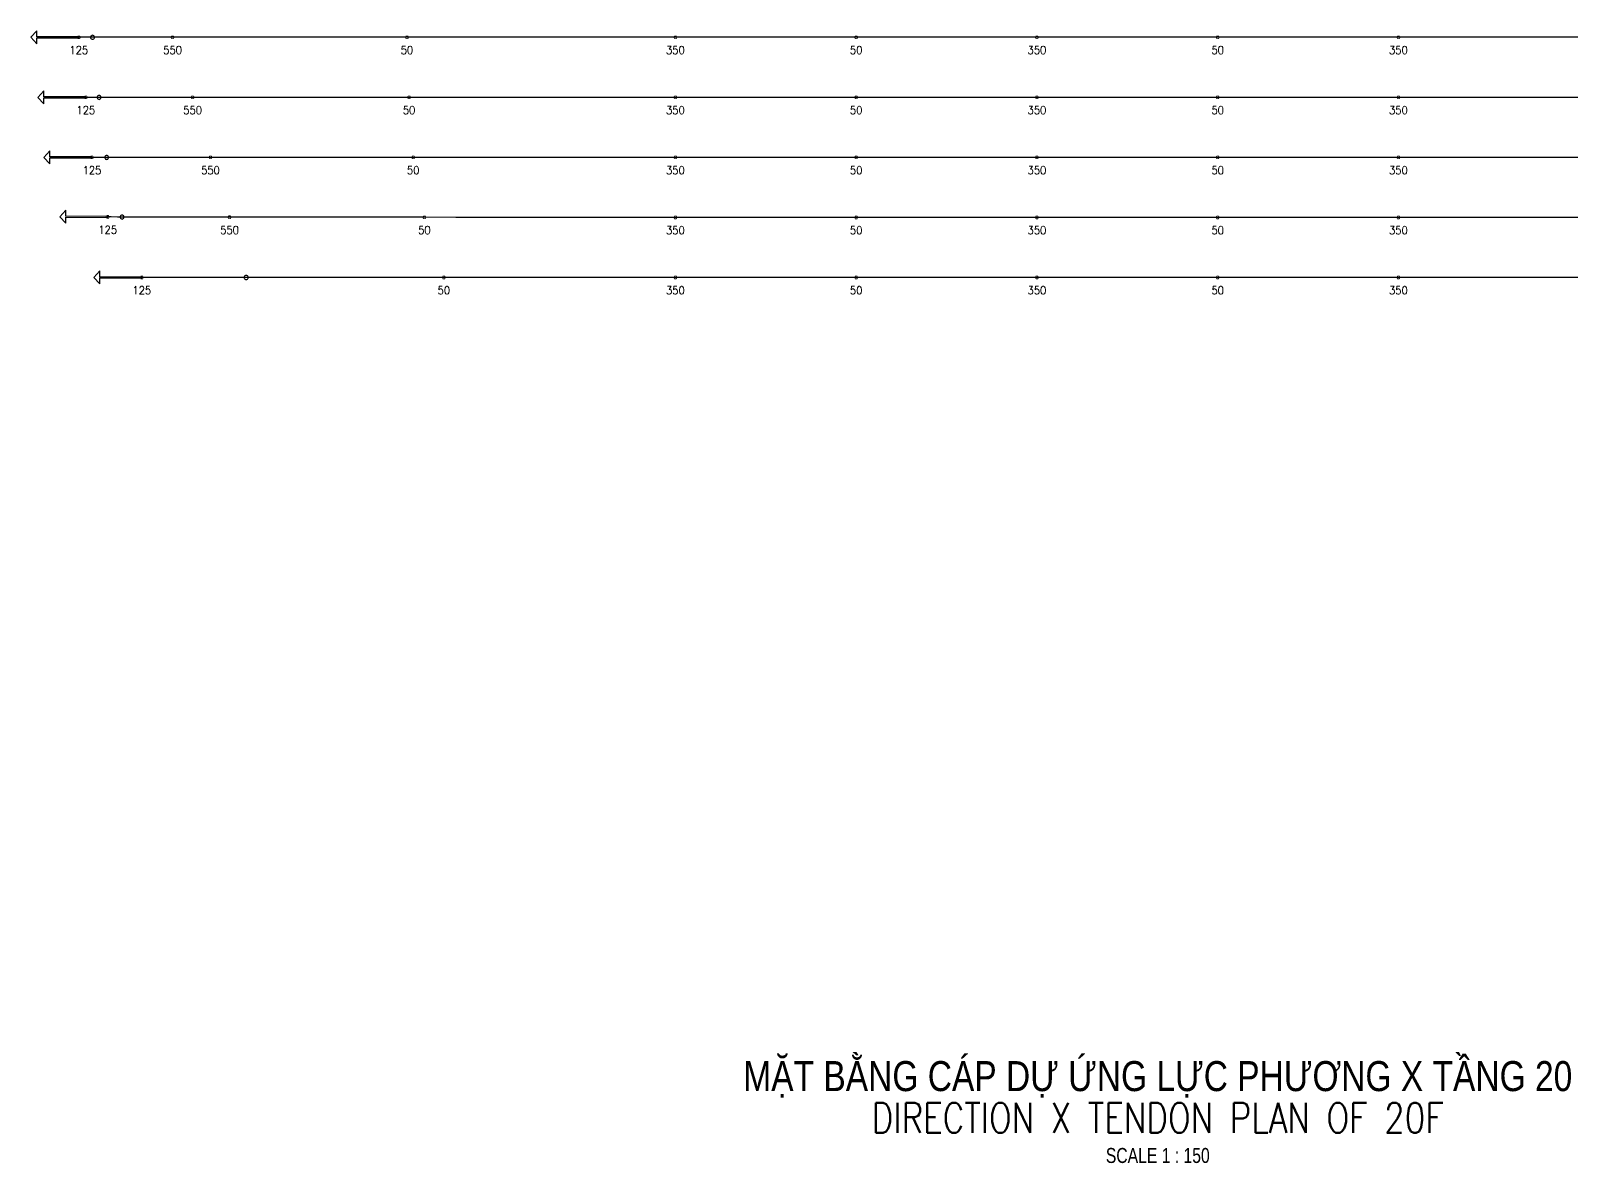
# Model space of a CAD drawing. Header units: millimetres. Extents: x -179076 to 505271, y -44005 to 99253.
# Drawn here: x 287792 to 326289, y 18374 to 46663 of the extents above; entities that cross this region are included whole.
import ezdxf
from ezdxf.enums import TextEntityAlignment as Align

# ---------------------------------------------------------------- set-up
doc = ezdxf.new("R2010")
doc.units = ezdxf.units.MM
doc.layers.add('Current_plane_Tendon', color=7, linetype='Continuous', true_color=0xab0000)
for name, color, linetype, lineweight in [('NDC_S_ANNO', 7, 'Continuous', 20), ('NDC_S_ENG TITLE', 3, 'Continuous', 20), ('NDC_S_TEXT SYMBOL', 7, 'Continuous', 20), ('NDC_S_VN TITLE', 6, 'Continuous', 35)]:
    doc.layers.add(name, color=color, linetype=linetype, lineweight=lineweight)
doc.styles.add('NDC_ANNO', font='', dxfattribs={"width": 0.8})
doc.styles.add('NDC_EN TXT', font='romans.shx', dxfattribs={"width": 0.8})
doc.styles.add('NDC_VIE TXT', font='arial.ttf', dxfattribs={"width": 0.8})
doc.styles.get("Standard").update_dxf_attribs({"font": 'arial.ttf'})
doc.styles.get('NDC_ANNO').set_extended_font_data('Dotum')

# ---------------------------------------------------------------- blocks, each defined once
blk = doc.blocks.new('Drawing name_symbol')
at = {"layer": 'NDC_S_ENG TITLE', "style": 'NDC_EN TXT', "width": 0.8}
blk.add_attdef('SECTDET1', text='', height=5, dxfattribs=at).set_placement((0, 1.01), align=Align.CENTER)
at = {"layer": 'NDC_S_TEXT SYMBOL', "lineweight": 25, "style": 'NDC_ANNO', "width": 0.8}
blk.add_attdef('SSCALE', text='', height=2.5, dxfattribs=at).set_placement((0, -4), align=Align.CENTER)
at = {"layer": 'NDC_S_VN TITLE', "style": 'NDC_VIE TXT', "width": 0.8}
blk.add_attdef('SECTDET2', text='', height=5, dxfattribs=at).set_placement((0, 7.97), align=Align.CENTER)
blk = doc.blocks.new('fdsfsdfdsf')
at = {"layer": 'Current_plane_Tendon', "color": 14, "linetype": 'Continuous', "true_color": 0xab0000}
for points, elevation in [([(413687, 305315), (412637, 305315), (412637, 305465), (412487, 305303), (412637, 305141), (412637, 305291), (413687, 305291)], 59), ([(414080, 305303), (414077, 305319), (414070, 305333), (414059, 305344), (414045, 305351), (414030, 305353), (414014, 305351), (414000, 305344), (413989, 305333), (413982, 305319), (413980, 305303), (413982, 305288), (413989, 305274), (414000, 305263), (414014, 305256), (414030, 305253), (414045, 305256), (414059, 305263), (414070, 305274), (414077, 305288), (414080, 305303)], 180), ([(413863, 303815), (412813, 303815), (412813, 303965), (412663, 303803), (412813, 303641), (412813, 303791), (413863, 303791)], 58), ([(414243, 303803), (414241, 303819), (414234, 303833), (414223, 303844), (414209, 303851), (414193, 303853), (414178, 303851), (414164, 303844), (414153, 303833), (414146, 303819), (414143, 303803), (414146, 303788), (414153, 303774), (414164, 303763), (414178, 303756), (414193, 303753), (414209, 303756), (414223, 303763), (414234, 303774), (414241, 303788), (414243, 303803)], 180), ([(414015, 302315), (412965, 302315), (412965, 302465), (412815, 302303), (412965, 302141), (412965, 302291), (414015, 302291)], 55), ([(414434, 302303), (414432, 302319), (414424, 302333), (414413, 302344), (414399, 302351), (414384, 302353), (414369, 302351), (414355, 302344), (414344, 302333), (414336, 302319), (414334, 302303), (414336, 302288), (414344, 302274), (414355, 302263), (414369, 302256), (414384, 302253), (414399, 302256), (414413, 302263), (414424, 302274), (414432, 302288), (414434, 302303)], 180), ([(414410, 300827), (413360, 300832), (413360, 300982), (413210, 300820), (413359, 300658), (413360, 300808), (414410, 300803)], 61), ([(414818, 300813), (414816, 300829), (414809, 300843), (414798, 300854), (414784, 300861), (414768, 300863), (414753, 300861), (414739, 300854), (414728, 300843), (414721, 300829), (414718, 300813), (414721, 300798), (414728, 300784), (414739, 300773), (414753, 300766), (414768, 300763), (414784, 300766), (414798, 300773), (414809, 300784), (414816, 300798), (414818, 300813)], 180), ([(415262, 299315), (414212, 299315), (414212, 299465), (414062, 299303), (414212, 299141), (414212, 299291), (415262, 299291)], 64), ([(417920, 299303), (417917, 299319), (417910, 299333), (417899, 299344), (417885, 299351), (417870, 299353), (417854, 299351), (417840, 299344), (417829, 299333), (417822, 299319), (417820, 299303), (417822, 299288), (417829, 299274), (417840, 299263), (417854, 299256), (417870, 299253), (417885, 299256), (417899, 299263), (417910, 299274), (417917, 299288), (417920, 299303)], 189)]:
    blk.add_lwpolyline(points, close=True, dxfattribs=dict(at, elevation=elevation))
for points, elevation in [([(413727, 305303, 20, 20, 0), (413707, 305338, 20, 20, 0), (413667, 305338, 20, 20, 0), (413647, 305303, 20, 20, 0), (413667, 305269, 20, 20, 0), (413707, 305269, 20, 20, 0)], 59), ([(416070, 305303, 20, 20, 0), (416050, 305338, 20, 20, 0), (416010, 305338, 20, 20, 0), (415990, 305303, 20, 20, 0), (416010, 305269, 20, 20, 0), (416050, 305269, 20, 20, 0)], 130), ([(421929, 305303, 20, 20, 0), (421909, 305338, 20, 20, 0), (421869, 305338, 20, 20, 0), (421849, 305303, 20, 20, 0), (421869, 305269, 20, 20, 0), (421909, 305269, 20, 20, 0)], -20), ([(428637, 305303, 20, 20, 0), (428617, 305338, 20, 20, 0), (428577, 305338, 20, 20, 0), (428557, 305303, 20, 20, 0), (428577, 305269, 20, 20, 0), (428617, 305269, 20, 20, 0)], 130), ([(433155, 305303, 20, 20, 0), (433135, 305338, 20, 20, 0), (433095, 305338, 20, 20, 0), (433075, 305303, 20, 20, 0), (433095, 305269, 20, 20, 0), (433135, 305269, 20, 20, 0)], -20), ([(437672, 305303, 20, 20, 0), (437652, 305338, 20, 20, 0), (437612, 305338, 20, 20, 0), (437592, 305303, 20, 20, 0), (437612, 305269, 20, 20, 0), (437652, 305269, 20, 20, 0)], 130), ([(442190, 305303, 20, 20, 0), (442170, 305338, 20, 20, 0), (442130, 305338, 20, 20, 0), (442110, 305303, 20, 20, 0), (442130, 305269, 20, 20, 0), (442170, 305269, 20, 20, 0)], -20), ([(446707, 305303, 20, 20, 0), (446687, 305338, 20, 20, 0), (446647, 305338, 20, 20, 0), (446627, 305303, 20, 20, 0), (446647, 305269, 20, 20, 0), (446687, 305269, 20, 20, 0)], 130), ([(413903, 303803, 20, 20, 0), (413883, 303838, 20, 20, 0), (413843, 303838, 20, 20, 0), (413823, 303803, 20, 20, 0), (413843, 303769, 20, 20, 0), (413883, 303769, 20, 20, 0)], 58), ([(416571, 303803, 20, 20, 0), (416551, 303838, 20, 20, 0), (416511, 303838, 20, 20, 0), (416491, 303803, 20, 20, 0), (416511, 303769, 20, 20, 0), (416551, 303769, 20, 20, 0)], 130), ([(421980, 303803, 20, 20, 0), (421960, 303838, 20, 20, 0), (421920, 303838, 20, 20, 0), (421900, 303803, 20, 20, 0), (421920, 303769, 20, 20, 0), (421960, 303769, 20, 20, 0)], -20), ([(428637, 303803, 20, 20, 0), (428617, 303838, 20, 20, 0), (428577, 303838, 20, 20, 0), (428557, 303803, 20, 20, 0), (428577, 303769, 20, 20, 0), (428617, 303769, 20, 20, 0)], 130), ([(433155, 303803, 20, 20, 0), (433135, 303838, 20, 20, 0), (433095, 303838, 20, 20, 0), (433075, 303803, 20, 20, 0), (433095, 303769, 20, 20, 0), (433135, 303769, 20, 20, 0)], -20), ([(437672, 303803, 20, 20, 0), (437652, 303838, 20, 20, 0), (437612, 303838, 20, 20, 0), (437592, 303803, 20, 20, 0), (437612, 303769, 20, 20, 0), (437652, 303769, 20, 20, 0)], 130), ([(442190, 303803, 20, 20, 0), (442170, 303838, 20, 20, 0), (442130, 303838, 20, 20, 0), (442110, 303803, 20, 20, 0), (442130, 303769, 20, 20, 0), (442170, 303769, 20, 20, 0)], -20), ([(446707, 303803, 20, 20, 0), (446687, 303838, 20, 20, 0), (446647, 303838, 20, 20, 0), (446627, 303803, 20, 20, 0), (446647, 303769, 20, 20, 0), (446687, 303769, 20, 20, 0)], 130), ([(414055, 302303, 20, 20, 0), (414035, 302338, 20, 20, 0), (413995, 302338, 20, 20, 0), (413975, 302303, 20, 20, 0), (413995, 302269, 20, 20, 0), (414035, 302269, 20, 20, 0)], 55), ([(417018, 302303, 20, 20, 0), (416998, 302338, 20, 20, 0), (416958, 302338, 20, 20, 0), (416938, 302303, 20, 20, 0), (416958, 302269, 20, 20, 0), (416998, 302269, 20, 20, 0)], 130), ([(422085, 302303, 20, 20, 0), (422065, 302338, 20, 20, 0), (422025, 302338, 20, 20, 0), (422005, 302303, 20, 20, 0), (422025, 302269, 20, 20, 0), (422065, 302269, 20, 20, 0)], -20), ([(428637, 302303, 20, 20, 0), (428617, 302338, 20, 20, 0), (428577, 302338, 20, 20, 0), (428557, 302303, 20, 20, 0), (428577, 302269, 20, 20, 0), (428617, 302269, 20, 20, 0)], 130), ([(433155, 302303, 20, 20, 0), (433135, 302338, 20, 20, 0), (433095, 302338, 20, 20, 0), (433075, 302303, 20, 20, 0), (433095, 302269, 20, 20, 0), (433135, 302269, 20, 20, 0)], -20), ([(437672, 302303, 20, 20, 0), (437652, 302338, 20, 20, 0), (437612, 302338, 20, 20, 0), (437592, 302303, 20, 20, 0), (437612, 302269, 20, 20, 0), (437652, 302269, 20, 20, 0)], 130), ([(442190, 302303, 20, 20, 0), (442170, 302338, 20, 20, 0), (442130, 302338, 20, 20, 0), (442110, 302303, 20, 20, 0), (442130, 302269, 20, 20, 0), (442170, 302269, 20, 20, 0)], -20), ([(446707, 302303, 20, 20, 0), (446687, 302338, 20, 20, 0), (446647, 302338, 20, 20, 0), (446627, 302303, 20, 20, 0), (446647, 302269, 20, 20, 0), (446687, 302269, 20, 20, 0)], 130), ([(414450, 300815, 20, 20, 0), (414430, 300850, 20, 20, 0), (414390, 300850, 20, 20, 0), (414370, 300815, 20, 20, 0), (414390, 300780, 20, 20, 0), (414430, 300780, 20, 20, 0)], 61), ([(417494, 300807, 20, 20, 0), (417474, 300842, 20, 20, 0), (417434, 300842, 20, 20, 0), (417414, 300807, 20, 20, 0), (417434, 300773, 20, 20, 0), (417474, 300773, 20, 20, 0)], 114), ([(422363, 300806, 20, 20, 0), (422343, 300840, 20, 20, 0), (422303, 300840, 20, 20, 0), (422283, 300806, 20, 20, 0), (422303, 300771, 20, 20, 0), (422343, 300771, 20, 20, 0)], -20), ([(428637, 300803, 20, 20, 0), (428617, 300838, 20, 20, 0), (428577, 300838, 20, 20, 0), (428557, 300803, 20, 20, 0), (428577, 300769, 20, 20, 0), (428617, 300769, 20, 20, 0)], 130), ([(433155, 300803, 20, 20, 0), (433135, 300838, 20, 20, 0), (433095, 300838, 20, 20, 0), (433075, 300803, 20, 20, 0), (433095, 300769, 20, 20, 0), (433135, 300769, 20, 20, 0)], -20), ([(437672, 300803, 20, 20, 0), (437652, 300838, 20, 20, 0), (437612, 300838, 20, 20, 0), (437592, 300803, 20, 20, 0), (437612, 300769, 20, 20, 0), (437652, 300769, 20, 20, 0)], 130), ([(442190, 300803, 20, 20, 0), (442170, 300838, 20, 20, 0), (442130, 300838, 20, 20, 0), (442110, 300803, 20, 20, 0), (442130, 300769, 20, 20, 0), (442170, 300769, 20, 20, 0)], -20), ([(446707, 300803, 20, 20, 0), (446687, 300838, 20, 20, 0), (446647, 300838, 20, 20, 0), (446627, 300803, 20, 20, 0), (446647, 300769, 20, 20, 0), (446687, 300769, 20, 20, 0)], 130), ([(415302, 299303, 20, 20, 0), (415282, 299338, 20, 20, 0), (415242, 299338, 20, 20, 0), (415222, 299303, 20, 20, 0), (415242, 299269, 20, 20, 0), (415282, 299269, 20, 20, 0)], 64), ([(422851, 299303, 20, 20, 0), (422831, 299338, 20, 20, 0), (422791, 299338, 20, 20, 0), (422771, 299303, 20, 20, 0), (422791, 299269, 20, 20, 0), (422831, 299269, 20, 20, 0)], -20), ([(428637, 299303, 20, 20, 0), (428617, 299338, 20, 20, 0), (428577, 299338, 20, 20, 0), (428557, 299303, 20, 20, 0), (428577, 299269, 20, 20, 0), (428617, 299269, 20, 20, 0)], 130), ([(433155, 299303, 20, 20, 0), (433135, 299338, 20, 20, 0), (433095, 299338, 20, 20, 0), (433075, 299303, 20, 20, 0), (433095, 299269, 20, 20, 0), (433135, 299269, 20, 20, 0)], -20), ([(437672, 299303, 20, 20, 0), (437652, 299338, 20, 20, 0), (437612, 299338, 20, 20, 0), (437592, 299303, 20, 20, 0), (437612, 299269, 20, 20, 0), (437652, 299269, 20, 20, 0)], 130), ([(442190, 299303, 20, 20, 0), (442170, 299338, 20, 20, 0), (442130, 299338, 20, 20, 0), (442110, 299303, 20, 20, 0), (442130, 299269, 20, 20, 0), (442170, 299269, 20, 20, 0)], -20), ([(446707, 299303, 20, 20, 0), (446687, 299338, 20, 20, 0), (446647, 299338, 20, 20, 0), (446627, 299303, 20, 20, 0), (446647, 299269, 20, 20, 0), (446687, 299269, 20, 20, 0)], 130)]:
    blk.add_lwpolyline(points, format="xyseb", close=True, dxfattribs=dict(at, elevation=elevation))
for points in [[(415182, 305303, 130), (415028, 305303, 129), (414875, 305303, 127), (414721, 305303, 123), (414567, 305303, 118), (414414, 305303, 111), (414260, 305303, 103), (414107, 305303, 93), (413953, 305303, 82), (413799, 305303, 69), (413646, 305303, 55)], [(428597, 305303, 130), (427759, 305303, 125), (426920, 305303, 111), (426082, 305303, 88), (425243, 305303, 55), (424405, 305303, 22), (423566, 305303, -1), (422728, 305303, -15), (421889, 305303, -20), (421051, 305303, -15), (420212, 305303, -1), (419374, 305303, 22), (418536, 305303, 55), (417697, 305303, 88), (416859, 305303, 111), (416020, 305303, 125), (415182, 305303, 130)], [(437632, 305303, 130), (437067, 305303, 125), (436503, 305303, 111), (435938, 305303, 88), (435373, 305303, 55), (434809, 305303, 22), (434244, 305303, -1), (433679, 305303, -15), (433115, 305303, -20), (432550, 305303, -15), (431985, 305303, -1), (431420, 305303, 22), (430856, 305303, 55), (430291, 305303, 88), (429726, 305303, 111), (429162, 305303, 125), (428597, 305303, 130)], [(446667, 305303, 130), (446102, 305303, 125), (445538, 305303, 111), (444973, 305303, 88), (444408, 305303, 55), (443844, 305303, 22), (443279, 305303, -1), (442714, 305303, -15), (442150, 305303, -20), (441585, 305303, -15), (441020, 305303, -1), (440456, 305303, 22), (439891, 305303, 55), (439326, 305303, 88), (438761, 305303, 111), (438197, 305303, 125), (437632, 305303, 130)], [(455578, 305303, 130), (455022, 305303, 125), (454465, 305303, 111), (453908, 305303, 88), (453351, 305303, 55), (452794, 305303, 22), (452237, 305303, -1), (451680, 305303, -15), (451123, 305303, -20), (450566, 305303, -15), (450009, 305303, -1), (449452, 305303, 22), (448895, 305303, 55), (448338, 305303, 88), (447781, 305303, 111), (447224, 305303, 125), (446667, 305303, 130)], [(415282, 303803, 130), (415150, 303803, 129), (415018, 303803, 128), (414886, 303803, 124), (414754, 303803, 120), (414622, 303803, 115), (414490, 303803, 108), (414358, 303803, 100), (414226, 303803, 90), (414094, 303803, 80), (413962, 303803, 68), (413830, 303803, 55)], [(428597, 303803, 130), (427765, 303803, 125), (426933, 303803, 111), (426100, 303803, 88), (425268, 303803, 55), (424436, 303803, 22), (423604, 303803, -1), (422772, 303803, -15), (421940, 303803, -20), (421107, 303803, -15), (420275, 303803, -1), (419443, 303803, 22), (418611, 303803, 55), (417779, 303803, 88), (416947, 303803, 111), (416114, 303803, 125), (415282, 303803, 130)], [(437632, 303803, 130), (437067, 303803, 125), (436503, 303803, 111), (435938, 303803, 88), (435373, 303803, 55), (434809, 303803, 22), (434244, 303803, -1), (433679, 303803, -15), (433115, 303803, -20), (432550, 303803, -15), (431985, 303803, -1), (431420, 303803, 22), (430856, 303803, 55), (430291, 303803, 88), (429726, 303803, 111), (429162, 303803, 125), (428597, 303803, 130)], [(446667, 303803, 130), (446102, 303803, 125), (445538, 303803, 111), (444973, 303803, 88), (444408, 303803, 55), (443844, 303803, 22), (443279, 303803, -1), (442714, 303803, -15), (442150, 303803, -20), (441585, 303803, -15), (441020, 303803, -1), (440456, 303803, 22), (439891, 303803, 55), (439326, 303803, 88), (438761, 303803, 111), (438197, 303803, 125), (437632, 303803, 130)], [(455578, 303803, 130), (455022, 303803, 125), (454465, 303803, 111), (453908, 303803, 88), (453351, 303803, 55), (452794, 303803, 22), (452237, 303803, -1), (451680, 303803, -15), (451123, 303803, -20), (450566, 303803, -15), (450009, 303803, -1), (449452, 303803, 22), (448895, 303803, 55), (448338, 303803, 88), (447781, 303803, 111), (447224, 303803, 125), (446667, 303803, 130)], [(415492, 302303, 130), (415345, 302303, 129), (415197, 302303, 127), (415049, 302303, 123), (414901, 302303, 118), (414753, 302303, 111), (414606, 302303, 103), (414458, 302303, 93), (414310, 302303, 82), (414162, 302303, 69), (414015, 302303, 55)], [(428597, 302303, 130), (427778, 302303, 125), (426959, 302303, 111), (426140, 302303, 88), (425321, 302303, 55), (424502, 302303, 22), (423683, 302303, -1), (422864, 302303, -15), (422045, 302303, -20), (421226, 302303, -15), (420407, 302303, -1), (419588, 302303, 22), (418768, 302303, 55), (417949, 302303, 88), (417130, 302303, 111), (416311, 302303, 125), (415492, 302303, 130)], [(437632, 302303, 130), (437067, 302303, 125), (436503, 302303, 111), (435938, 302303, 88), (435373, 302303, 55), (434809, 302303, 22), (434244, 302303, -1), (433679, 302303, -15), (433115, 302303, -20), (432550, 302303, -15), (431985, 302303, -1), (431420, 302303, 22), (430856, 302303, 55), (430291, 302303, 88), (429726, 302303, 111), (429162, 302303, 125), (428597, 302303, 130)], [(446667, 302303, 130), (446102, 302303, 125), (445538, 302303, 111), (444973, 302303, 88), (444408, 302303, 55), (443844, 302303, 22), (443279, 302303, -1), (442714, 302303, -15), (442150, 302303, -20), (441585, 302303, -15), (441020, 302303, -1), (440456, 302303, 22), (439891, 302303, 55), (439326, 302303, 88), (438761, 302303, 111), (438197, 302303, 125), (437632, 302303, 130)], [(455578, 302303, 130), (455022, 302303, 125), (454465, 302303, 111), (453908, 302303, 88), (453351, 302303, 55), (452794, 302303, 22), (452237, 302303, -1), (451680, 302303, -15), (451123, 302303, -20), (450566, 302303, -15), (450009, 302303, -1), (449452, 302303, 22), (448895, 302303, 55), (448338, 302303, 88), (447781, 302303, 111), (447224, 302303, 125), (446667, 302303, 130)], [(416049, 300808, 130), (415894, 300808, 129), (415738, 300809, 128), (415583, 300810, 124), (415428, 300810, 120), (415273, 300811, 115), (415117, 300812, 108), (414962, 300813, 100), (414807, 300813, 90), (414652, 300814, 80), (414496, 300815, 68), (414410, 300815, 61)], [(428597, 300803, 130), (427813, 300804, 125), (427028, 300804, 111), (426244, 300804, 88), (425460, 300804, 55), (424676, 300805, 22), (423891, 300805, -1), (423107, 300805, -15), (422323, 300806, -20), (421539, 300806, -15), (420754, 300806, -1), (419970, 300806, 22), (419186, 300807, 55), (418402, 300807, 88), (417617, 300807, 111), (416833, 300807, 125), (416049, 300808, 130)], [(437632, 300803, 130), (437067, 300803, 125), (436503, 300803, 111), (435938, 300803, 88), (435373, 300803, 55), (434809, 300803, 22), (434244, 300803, -1), (433679, 300803, -15), (433115, 300803, -20), (432550, 300803, -15), (431985, 300803, -1), (431420, 300803, 22), (430856, 300803, 55), (430291, 300803, 88), (429726, 300803, 111), (429162, 300803, 125), (428597, 300803, 130)], [(446667, 300803, 130), (446102, 300803, 125), (445538, 300803, 111), (444973, 300803, 88), (444408, 300803, 55), (443844, 300803, 22), (443279, 300803, -1), (442714, 300803, -15), (442150, 300803, -20), (441585, 300803, -15), (441020, 300803, -1), (440456, 300803, 22), (439891, 300803, 55), (439326, 300803, 88), (438761, 300803, 111), (438197, 300803, 125), (437632, 300803, 130)], [(455578, 300803, 130), (455022, 300803, 125), (454465, 300803, 111), (453908, 300803, 88), (453351, 300803, 55), (452794, 300803, 22), (452237, 300803, -1), (451680, 300803, -15), (451123, 300803, -20), (450566, 300803, -15), (450009, 300803, -1), (449452, 300803, 22), (448895, 300803, 55), (448338, 300803, 88), (447781, 300803, 111), (447224, 300803, 125), (446667, 300803, 130)], [(417025, 299303, 130), (416853, 299303, 129), (416682, 299303, 128), (416511, 299303, 124), (416339, 299303, 120), (416168, 299303, 115), (415997, 299303, 108), (415825, 299303, 100), (415654, 299303, 90), (415482, 299303, 80), (415311, 299303, 68), (415262, 299303, 64)], [(428597, 299303, 130), (427874, 299303, 125), (427150, 299303, 111), (426427, 299303, 88), (425704, 299303, 55), (424981, 299303, 22), (424257, 299303, -1), (423534, 299303, -15), (422811, 299303, -20), (422088, 299303, -15), (421364, 299303, -1), (420641, 299303, 22), (419918, 299303, 55), (419194, 299303, 88), (418471, 299303, 111), (417748, 299303, 125), (417025, 299303, 130)], [(437632, 299303, 130), (437067, 299303, 125), (436503, 299303, 111), (435938, 299303, 88), (435373, 299303, 55), (434809, 299303, 22), (434244, 299303, -1), (433679, 299303, -15), (433115, 299303, -20), (432550, 299303, -15), (431985, 299303, -1), (431420, 299303, 22), (430856, 299303, 55), (430291, 299303, 88), (429726, 299303, 111), (429162, 299303, 125), (428597, 299303, 130)], [(446667, 299303, 130), (446102, 299303, 125), (445538, 299303, 111), (444973, 299303, 88), (444408, 299303, 55), (443844, 299303, 22), (443279, 299303, -1), (442714, 299303, -15), (442150, 299303, -20), (441585, 299303, -15), (441020, 299303, -1), (440456, 299303, 22), (439891, 299303, 55), (439326, 299303, 88), (438761, 299303, 111), (438197, 299303, 125), (437632, 299303, 130)], [(455578, 299303, 130), (455022, 299303, 125), (454465, 299303, 111), (453908, 299303, 88), (453351, 299303, 55), (452794, 299303, 22), (452237, 299303, -1), (451680, 299303, -15), (451123, 299303, -20), (450566, 299303, -15), (450009, 299303, -1), (449452, 299303, 22), (448895, 299303, 55), (448338, 299303, 88), (447781, 299303, 111), (447224, 299303, 125), (446667, 299303, 130)]]:
    blk.add_polyline3d(points, dxfattribs=at)
at = {"layer": 'Current_plane_Tendon', "color": 14, "linetype": 'Continuous', "true_color": 0xab0000, "char_height": 200, "attachment_point": 5}
for s, insert in [('\\FSTANDARD.shx;125', (413687, 304983, 59)), ('\\FSTANDARD.shx;550', (416030, 304983, 130)), ('\\FSTANDARD.shx;50', (421889, 304983, -20)), ('\\FSTANDARD.shx;350', (428597, 304983, 130)), ('\\FSTANDARD.shx;50', (433115, 304983, -20)), ('\\FSTANDARD.shx;350', (437632, 304983, 130)), ('\\FSTANDARD.shx;50', (442150, 304983, -20)), ('\\FSTANDARD.shx;350', (446667, 304983, 130)), ('\\FSTANDARD.shx;125', (413863, 303483, 58)), ('\\FSTANDARD.shx;550', (416531, 303483, 130)), ('\\FSTANDARD.shx;50', (421940, 303483, -20)), ('\\FSTANDARD.shx;350', (428597, 303483, 130)), ('\\FSTANDARD.shx;50', (433115, 303483, -20)), ('\\FSTANDARD.shx;350', (437632, 303483, 130)), ('\\FSTANDARD.shx;50', (442150, 303483, -20)), ('\\FSTANDARD.shx;350', (446667, 303483, 130)), ('\\FSTANDARD.shx;125', (414015, 301983, 55)), ('\\FSTANDARD.shx;550', (416978, 301983, 130)), ('\\FSTANDARD.shx;50', (422045, 301983, -20)), ('\\FSTANDARD.shx;350', (428597, 301983, 130)), ('\\FSTANDARD.shx;50', (433115, 301983, -20)), ('\\FSTANDARD.shx;350', (437632, 301983, 130)), ('\\FSTANDARD.shx;50', (442150, 301983, -20)), ('\\FSTANDARD.shx;350', (446667, 301983, 130)), ('\\FSTANDARD.shx;550', (417454, 300487, 114)), ('\\FSTANDARD.shx;50', (433115, 300483, -20)), ('\\FSTANDARD.shx;350', (437632, 300483, 130)), ('\\FSTANDARD.shx;50', (442150, 300483, -20)), ('\\FSTANDARD.shx;350', (446667, 300483, 130)), ('\\FSTANDARD.shx;125', (415262, 298983, 64)), ('\\FSTANDARD.shx;50', (422811, 298983, -20)), ('\\FSTANDARD.shx;350', (428597, 298983, 130)), ('\\FSTANDARD.shx;50', (433115, 298983, -20)), ('\\FSTANDARD.shx;350', (437632, 298983, 130)), ('\\FSTANDARD.shx;50', (442150, 298983, -20)), ('\\FSTANDARD.shx;350', (446667, 298983, 130))]:
    blk.add_mtext(s, dxfattribs=dict(at, insert=insert))
for s, insert, rotation in [('\\FSTANDARD.shx;125', (414408, 300495, 61), 359.7438), ('\\FSTANDARD.shx;50', (422323, 300486, -20), 359.9801), ('\\FSTANDARD.shx;350', (428597, 300483, 130), 359.9801)]:
    blk.add_mtext(s, dxfattribs=dict(at, insert=insert, rotation=rotation))

msp = doc.modelspace()

# ---------------------------------------------------------------- block references
at = {"layer": 'Current_plane_Tendon', "linetype": 'Continuous'}
msp.add_blockref('fdsfsdfdsf', (-124695.6, -258801.9, -180), dxfattribs=at)
at = {"layer": 'NDC_S_ANNO', "xscale": 150, "yscale": 150, "zscale": 150}
msp.add_blockref('Drawing name_symbol', (315957.3, 18979), dxfattribs=at).add_auto_attribs({'SECTDET1': 'DIRECTION X TENDON PLAN OF 20F', 'SECTDET2': 'MẶT BẰNG CÁP DỰ ỨNG LỰC PHƯƠNG X TẦNG 20', 'SSCALE': 'SCALE 1 : 150'})

doc.saveas('drawing.dxf')
